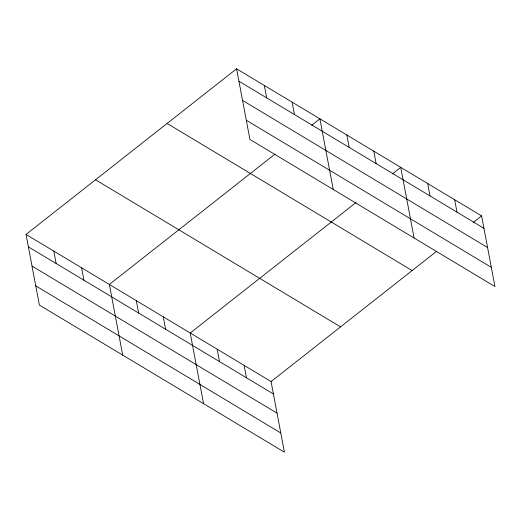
<?xml version="1.0" encoding="UTF-8"?>
<svg xmlns="http://www.w3.org/2000/svg" width="521" height="521" viewBox="0 0 521 521"><rect width="100%" height="100%" fill="white"/><g stroke="black" fill="none" stroke-linecap="round" stroke-linejoin="round"><path stroke-width="0.78" d="M26.05 234.437L271.07 381.548L284.42 452.202L39.401 305.091L26.05 234.437L236.58 68.798L481.599 215.909L494.95 286.563L249.93 139.452L236.58 68.798M275.042 154.099L109.358 284.453L122.709 355.107M311.675 125.274L319.887 118.814L333.238 189.468M355.902 202.643L190.211 333.004L203.561 403.658M392.534 173.819L400.74 167.358L414.091 238.012M271.07 381.548L436.754 251.187M473.387 222.369L481.599 215.909M238.924 81.211L483.944 228.322M242.558 100.429L487.578 247.54M246.296 120.234L491.316 267.338M167.104 123.457L412.124 270.568M95.525 179.778L340.545 326.882M28.395 246.85L273.414 393.961M32.028 266.075L277.048 413.179M35.767 285.873L280.786 432.984M454.651 199.725L456.995 212.138M427.695 183.542L430.04 195.955M373.791 151.181L376.136 163.594M346.836 134.998L349.187 147.41M292.118 102.142L294.463 114.555M264.349 85.47L266.693 97.883M244.115 365.364L246.466 377.777M217.166 349.181L219.51 361.594M163.262 316.82L165.606 329.233M136.307 300.637L138.651 313.049M81.589 267.781L83.933 280.194M53.819 251.109L56.164 263.522"/></g></svg>
